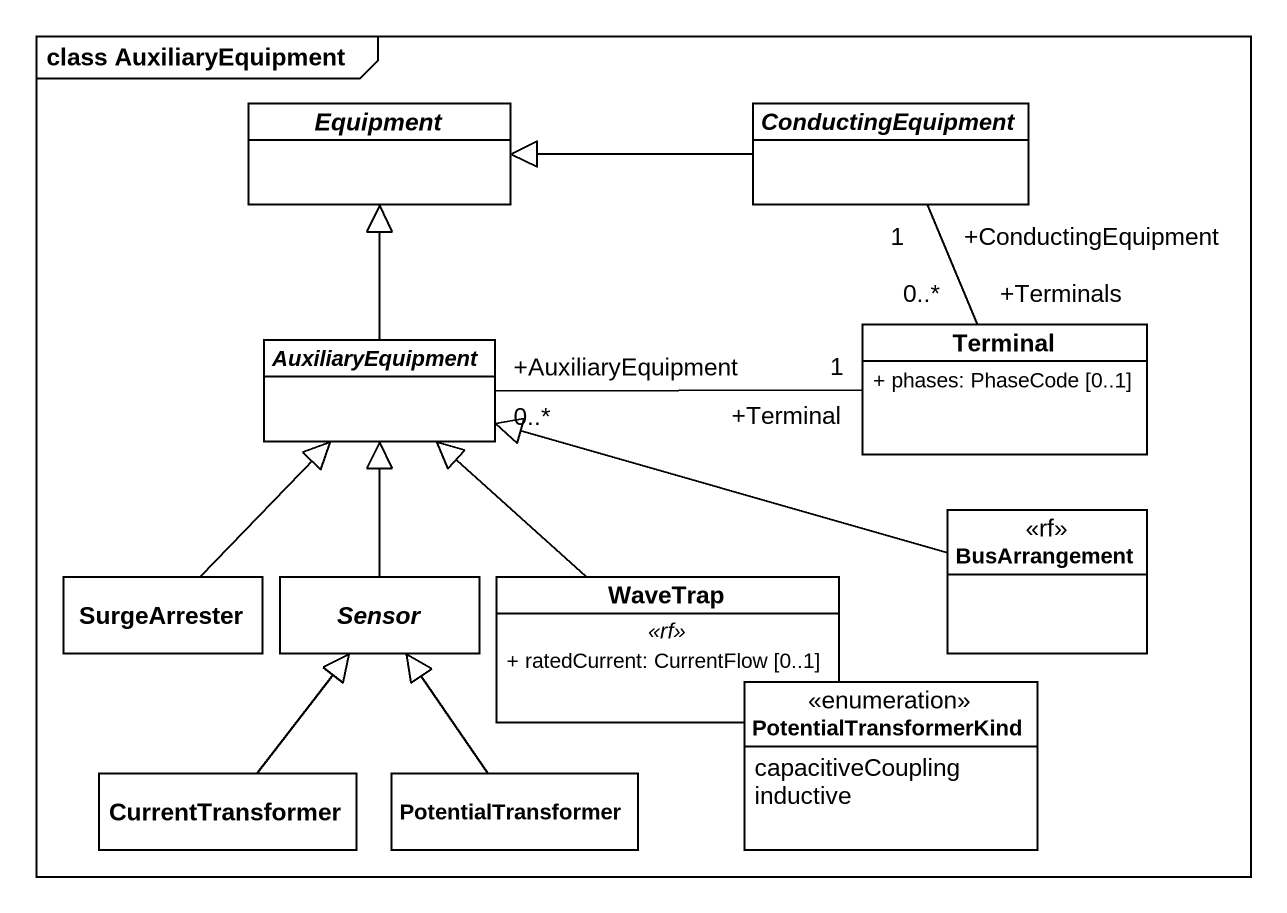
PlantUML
@startuml
mainframe class AuxiliaryEquipment
hide circle
hide empty members
skinparam classAttributeIconSize 0
abstract class Equipment
abstract class ConductingEquipment
class Terminal {
  + phases: PhaseCode [0..1]
}
abstract class AuxiliaryEquipment
class BusArrangement <<rf>>
class SurgeArrester
abstract class Sensor
class WaveTrap {
  .. <<rf>> ..
  + ratedCurrent: CurrentFlow [0..1]
}
enum PotentialTransformerKind {
  capacitiveCoupling
  inductive
}
class CurrentTransformer
class PotentialTransformer
ConductingEquipment -left-|> Equipment
Terminal "+Terminals\n0..*" -up- "+ConductingEquipment\n1" ConductingEquipment
AuxiliaryEquipment -up-|> Equipment
AuxiliaryEquipment "+AuxiliaryEquipment\n0..*" -right- "+Terminal\n1" Terminal
BusArrangement -left-|> AuxiliaryEquipment
SurgeArrester -up-|> AuxiliaryEquipment
Sensor -up-|> AuxiliaryEquipment
WaveTrap -up-|> AuxiliaryEquipment
CurrentTransformer -up-|> Sensor
PotentialTransformer -up-|> Sensor
@enduml
